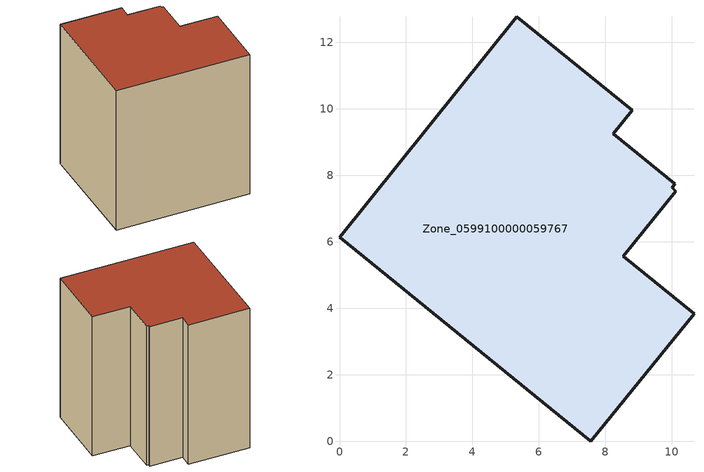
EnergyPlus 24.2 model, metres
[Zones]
Zone_0599100000059767
 floor ground (C_G): 7.55,0 0,6.13 5.33,12.77 8.81,9.95 8.24,9.25 10.09,7.75 10.01,7.62 10.12,7.52 8.53,5.57 10.67,3.83 z0
 wall outside (C_F): 8.81,9.95 5.33,12.77 0,6.13 7.55,0 10.67,3.83 8.53,5.57 10.12,7.52 10.01,7.62 10.09,7.75 8.24,9.25 8.81,9.95 z0:11.17
 roof outside (C_R): 10.12,7.52 10.01,7.62 10.09,7.75 8.24,9.25 8.81,9.95 5.33,12.77 0,6.13 7.55,0 10.67,3.83 8.53,5.57 z11.17
[BUILDING]
Pand.0599100000059767: North Axis=0; Terrain=City; Loads Convergence Tolerance Value=0.04; Temperature Convergence Tolerance Value=0.4; Solar Distribution=FullExterior; Maximum Number of Warmup Days=25; Minimum Number of Warmup Days=1
[Site:Location]
Rotterdam.The.Hague.AP_ZH_NLD Design_Conditions: Latitude=51.96; Longitude=4.45; Time Zone=1; Elevation=-4.5
[SITE:GROUNDTEMPERATURE:BUILDINGSURFACE]
18, 18, 18, 18, 18, 18, 18, 18, 18, 18, 18, 18
[MATERIAL] Thermal Absorptance=0.9; Solar Absorptance=0.7; Visible Absorptance=0.7
Name | Roughness | Thickness | Conductivity | Density | Specific Heat
G.TC.1946 | MediumSmooth | 0.15 | 1 | 540 | 1210
F.TC.1946 | Rough | 0.3 | 0.857143 | 1920 | 840
R.TC.1946 | MediumRough | 0.2 | 0.909091 | 1500 | 1000
[CONSTRUCTION]
C_G: G.TC.1946
C_F: F.TC.1946
C_R: R.TC.1946
[ZONE]
Zone_0599100000059767: Type=1; Multiplier=1; Ceiling Height=Autocalculate; Volume=Autocalculate; Floor Area=autocalculate; Part of Total Floor Area=Yes
[ZONEINFILTRATION:DESIGNFLOWRATE]
Infil_Zone_0599100000059767: Zone or ZoneList or Space or SpaceList=Zone_0599100000059767; Schedule=AlwaysOn; Design Flow Rate Calculation Method=Flow/Area; Flow Rate per Floor Area=0.003; Constant Term Coefficient=1; Temperature Term Coefficient=0; Velocity Term Coefficient=0; Velocity Squared Term Coefficient=0
[HVACTEMPLATE:ZONE:IDEALLOADSAIRSYSTEM]
Zone_0599100000059767: Maximum Heating Supply Air Temperature=50; Minimum Cooling Supply Air Temperature=13; Maximum Heating Supply Air Humidity Ratio=0.0156; Minimum Cooling Supply Air Humidity Ratio=0.0077; Heating Limit=NoLimit; Cooling Limit=NoLimit; Dehumidification Control Type=ConstantSensibleHeatRatio; Cooling Sensible Heat Ratio=0.7; Dehumidification Setpoint=60; Humidification Control Type=None; Humidification Setpoint=30; Outdoor Air Method=None; Outdoor Air Flow Rate per Person=0.00944; Outdoor Air Flow Rate per Zone Floor Area=0; Outdoor Air Flow Rate per Zone=0; Demand Controlled Ventilation Type=None; Outdoor Air Economizer Type=NoEconomizer; Heat Recovery Type=None; Sensible Heat Recovery Effectiveness=0.7; Latent Heat Recovery Effectiveness=0.65
[ZONECONTROL:THERMOSTAT]
ThermostatControl_Zone_0599100000059767: Zone or ZoneList=Zone_0599100000059767; Control Type Schedule=DualSetpointControlType; Control 1=Thermostat_Zone_0599100000059767; Temperature Difference Between Cutout And Setpoint=0
[THERMOSTATSETPOINT:DUALSETPOINT]
Thermostat_Zone_0599100000059767: Heating Setpoint Temperature Schedule=HeatingSetpoint_Zone_0599100000059767; Cooling Setpoint Temperature Schedule=CoolingSetpoint_Zone_0599100000059767
[SCHEDULE:COMPACT]
HeatingSetpoint_Zone_0599100000059767: Through: 12/31, For: AllDays, Until: 24:00, 21
CoolingSetpoint_Zone_0599100000059767: Through: 12/31, For: AllDays, Until: 24:00, 24
DualSetpointControlType: Through: 12/31, For: AllDays, Until: 24:00, 4
AlwaysOn: Through: 12/31, For: AllDays, Until: 24:00, 1
